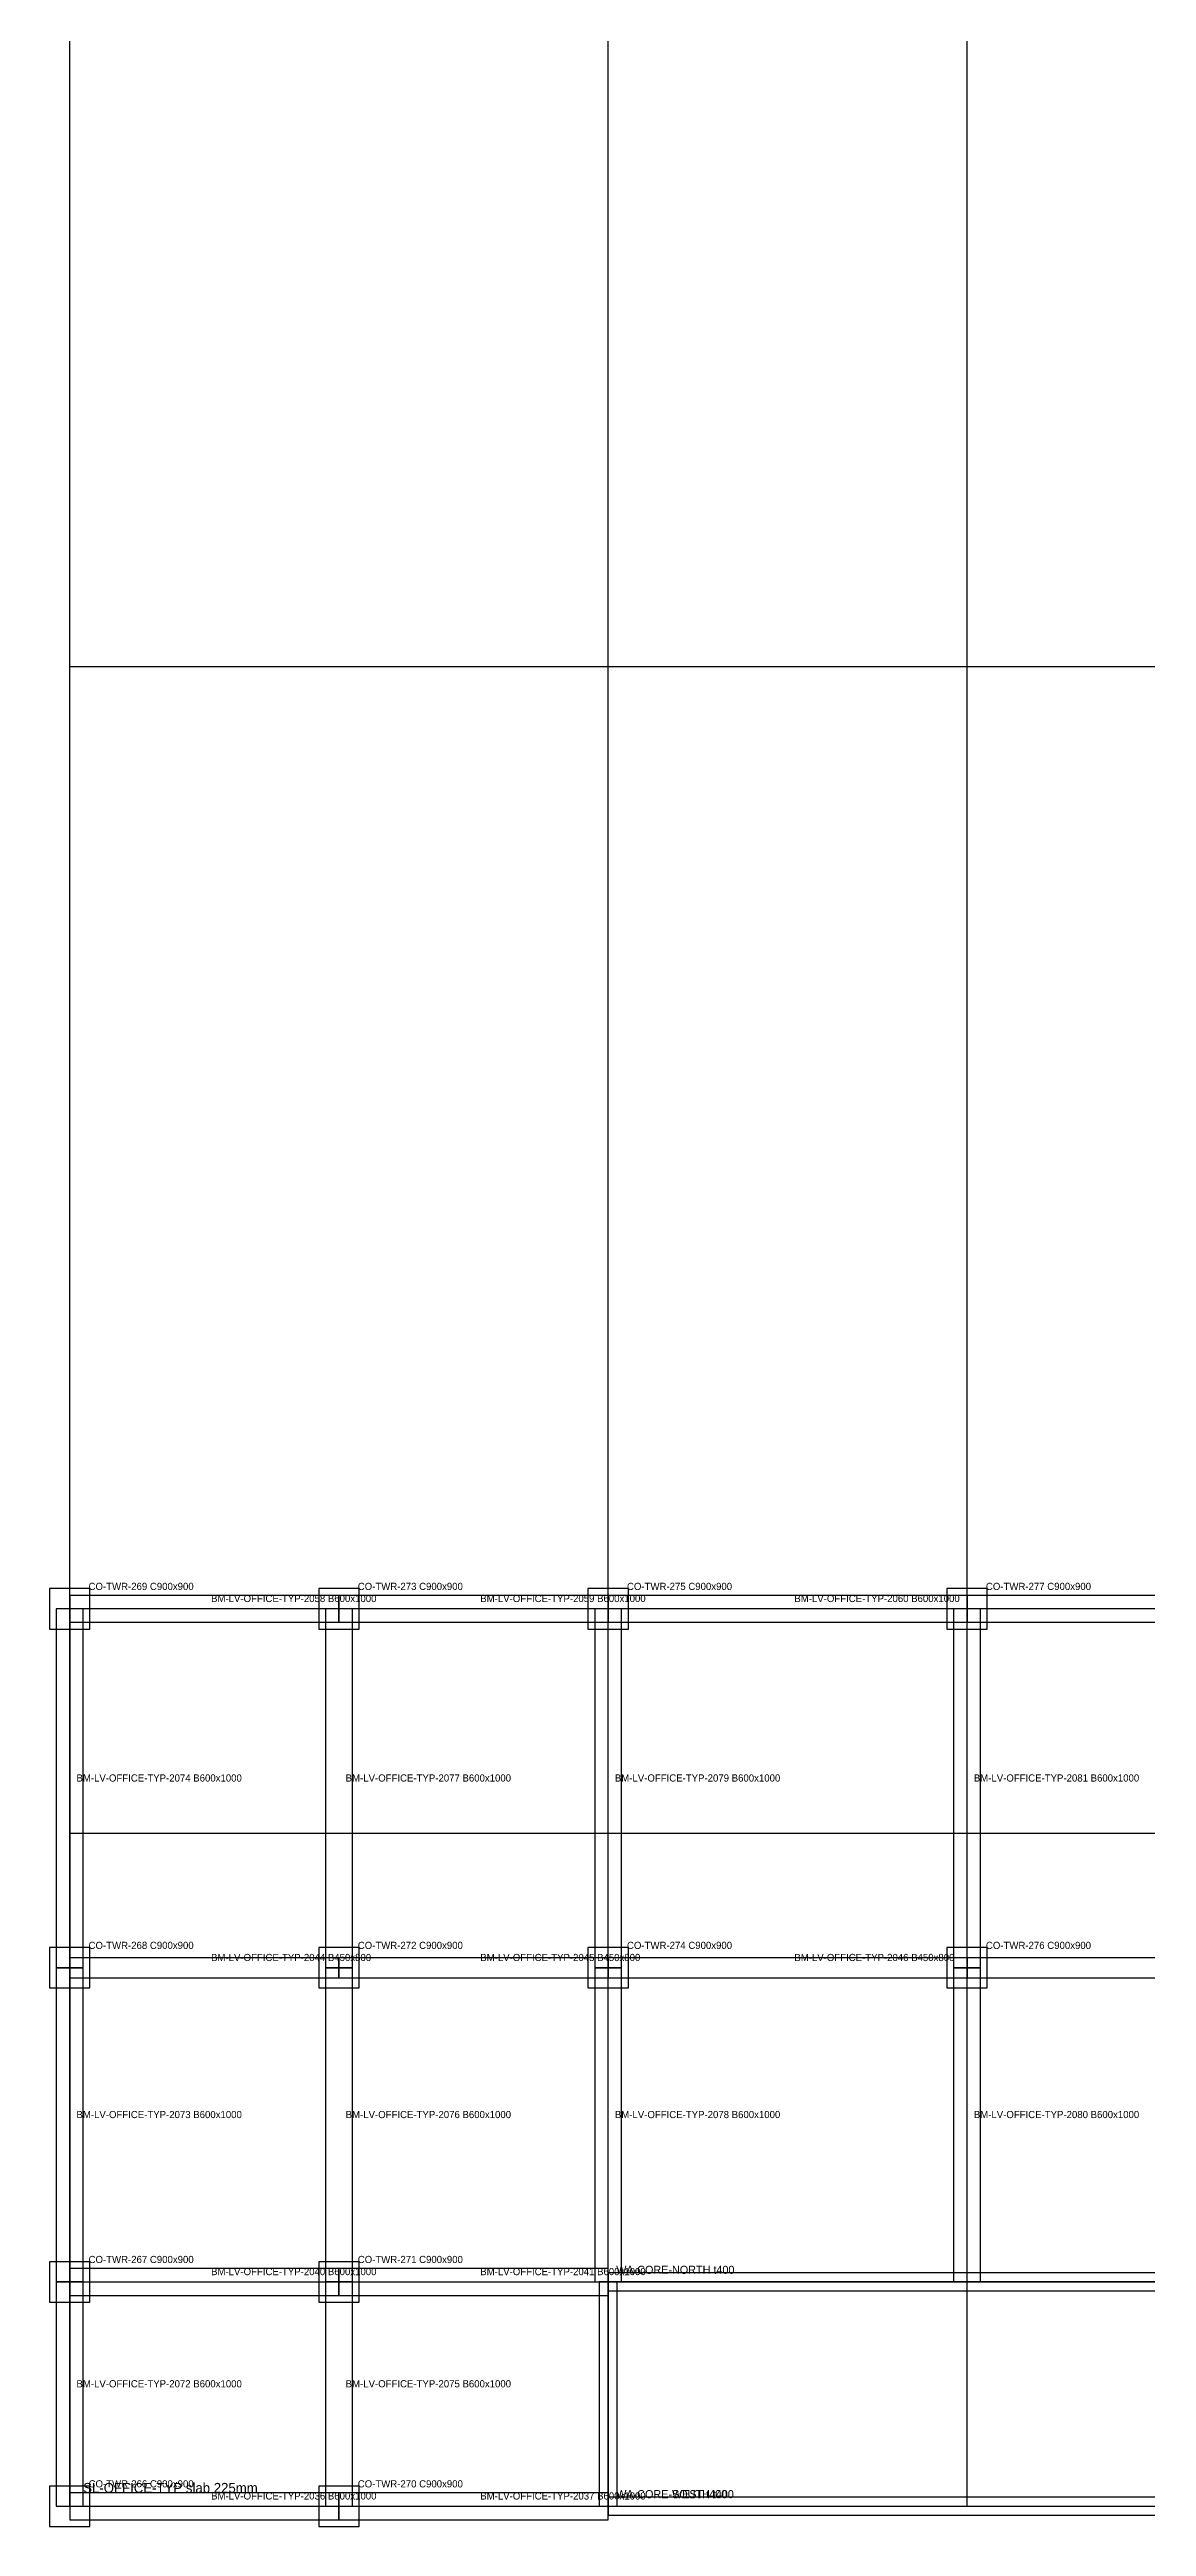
# Model space of a CAD drawing. Header units: millimetres. Extents: x -600 to 227101, y -254450 to 109948.
# Drawn here: x -450 to 23998, y -254450 to -199251 of the extents above; entities that cross this region are included whole.
import ezdxf

# ---------------------------------------------------------------- set-up
doc = ezdxf.new("R2010")
doc.units = ezdxf.units.MM
for name, color, linetype in [('LV-OFFICE-TYP_BEAM', 5, 'Continuous'), ('LV-OFFICE-TYP_BOUNDARY', 6, 'Continuous'), ('LV-OFFICE-TYP_COLUMN', 1, 'Continuous'), ('LV-OFFICE-TYP_CORE_ZONE', 30, 'Continuous'), ('LV-OFFICE-TYP_GRID', 8, 'Continuous'), ('LV-OFFICE-TYP_KEEP_OUT', 4, 'Continuous'), ('LV-OFFICE-TYP_SLAB', 7, 'Continuous'), ('LV-OFFICE-TYP_WALL', 3, 'Continuous'), ('TEXT', 7, 'Continuous')]:
    doc.layers.add(name, color=color, linetype=linetype)

msp = doc.modelspace()

# ---------------------------------------------------------------- linework, layer by layer
at = {"layer": 'LV-OFFICE-TYP_BEAM'}
for points in [[(-300, -242000), (300, -242000), (300, -234000), (-300, -234000), (-300, -242000)], [(0, -233700), (0, -234300), (6000, -234300), (6000, -233700), (0, -233700)], [(5700, -242000), (6300, -242000), (6300, -234000), (5700, -234000), (5700, -242000)], [(6000, -233700), (6000, -234300), (12000, -234300), (12000, -233700), (6000, -233700)], [(11700, -242000), (12300, -242000), (12300, -234000), (11700, -234000), (11700, -242000)], [(12000, -233700), (12000, -234300), (20000, -234300), (20000, -233700), (12000, -233700)], [(19700, -242000), (20300, -242000), (20300, -234000), (19700, -234000), (19700, -242000)], [(20000, -233700), (20000, -234300), (28000, -234300), (28000, -233700), (20000, -233700)], [(-300, -249000), (300, -249000), (300, -242000), (-300, -242000), (-300, -249000)], [(0, -241775), (0, -242225), (6000, -242225), (6000, -241775), (0, -241775)], [(5700, -249000), (6300, -249000), (6300, -242000), (5700, -242000), (5700, -249000)], [(6000, -241775), (6000, -242225), (12000, -242225), (12000, -241775), (6000, -241775)], [(11700, -249000), (12300, -249000), (12300, -242000), (11700, -242000), (11700, -249000)], [(12000, -241775), (12000, -242225), (20000, -242225), (20000, -241775), (12000, -241775)], [(19700, -249000), (20300, -249000), (20300, -242000), (19700, -242000), (19700, -249000)], [(20000, -241775), (20000, -242225), (28000, -242225), (28000, -241775), (20000, -241775)], [(0, -248700), (0, -249300), (6000, -249300), (6000, -248700), (0, -248700)], [(6000, -248700), (6000, -249300), (12000, -249300), (12000, -248700), (6000, -248700)], [(-300, -254000), (300, -254000), (300, -249000), (-300, -249000), (-300, -254000)], [(5700, -254000), (6300, -254000), (6300, -249000), (5700, -249000), (5700, -254000)], [(0, -253700), (0, -254300), (6000, -254300), (6000, -253700), (0, -253700)], [(6000, -253700), (6000, -254300), (12000, -254300), (12000, -253700), (6000, -253700)]]:
    msp.add_lwpolyline(points, close=True, dxfattribs=at)
at = {"layer": 'LV-OFFICE-TYP_BOUNDARY'}
msp.add_lwpolyline([(0, -254000), (104000, -254000), (104000, -234000), (0, -234000), (0, -254000)], close=True, dxfattribs=at)
at = {"layer": 'LV-OFFICE-TYP_COLUMN'}
for points in [[(-450, -234450), (450, -234450), (450, -233550), (-450, -233550), (-450, -234450)], [(5550, -234450), (6450, -234450), (6450, -233550), (5550, -233550), (5550, -234450)], [(11550, -234450), (12450, -234450), (12450, -233550), (11550, -233550), (11550, -234450)], [(19550, -234450), (20450, -234450), (20450, -233550), (19550, -233550), (19550, -234450)], [(-450, -242450), (450, -242450), (450, -241550), (-450, -241550), (-450, -242450)], [(5550, -242450), (6450, -242450), (6450, -241550), (5550, -241550), (5550, -242450)], [(11550, -242450), (12450, -242450), (12450, -241550), (11550, -241550), (11550, -242450)], [(19550, -242450), (20450, -242450), (20450, -241550), (19550, -241550), (19550, -242450)], [(-450, -249450), (450, -249450), (450, -248550), (-450, -248550), (-450, -249450)], [(5550, -249450), (6450, -249450), (6450, -248550), (5550, -248550), (5550, -249450)], [(-450, -254450), (450, -254450), (450, -253550), (-450, -253550), (-450, -254450)], [(5550, -254450), (6450, -254450), (6450, -253550), (5550, -253550), (5550, -254450)]]:
    msp.add_lwpolyline(points, close=True, dxfattribs=at)
at = {"layer": 'LV-OFFICE-TYP_CORE_ZONE'}
msp.add_lwpolyline([(12000, -254000), (92000, -254000), (92000, -249000), (12000, -249000), (12000, -254000)], close=True, dxfattribs=at)
at = {"layer": 'LV-OFFICE-TYP_GRID'}
for points in [[(0, -254000), (0, -152000)], [(12000, -254000), (12000, -152000)], [(20000, -254000), (20000, -152000)], [(0, -213000), (104000, -213000)], [(0, -239000), (104000, -239000)], [(0, -249000), (104000, -249000)], [(0, -254000), (104000, -254000)]]:
    msp.add_lwpolyline(points, dxfattribs=at)
at = {"layer": 'LV-OFFICE-TYP_KEEP_OUT'}
msp.add_lwpolyline([(0, -249000), (104000, -249000), (104000, -234000), (0, -234000), (0, -249000)], close=True, dxfattribs=at)
at = {"layer": 'LV-OFFICE-TYP_SLAB'}
msp.add_lwpolyline([(0, -254000), (104000, -254000), (104000, -234000), (0, -234000), (0, -254000)], close=True, dxfattribs=at)
at = {"layer": 'LV-OFFICE-TYP_WALL'}
for points in [[(12000, -248800), (12000, -249200), (92000, -249200), (92000, -248800), (12000, -248800)], [(11800, -254000), (12200, -254000), (12200, -249000), (11800, -249000), (11800, -254000)], [(12000, -253800), (12000, -254200), (92000, -254200), (92000, -253800), (12000, -253800)]]:
    msp.add_lwpolyline(points, close=True, dxfattribs=at)

# ---------------------------------------------------------------- texts
at = {"layer": 'TEXT'}
for s, height, p in [('CO-TWR-269 C900x900', 160, (420, -233580)), ('CO-TWR-273 C900x900', 160, (6420, -233580)), ('CO-TWR-275 C900x900', 160, (12420, -233580)), ('CO-TWR-277 C900x900', 160, (20420, -233580)), ('BM-LV-OFFICE-TYP-2058 B600x1000', 160, (3150, -233850)), ('BM-LV-OFFICE-TYP-2059 B600x1000', 160, (9150, -233850)), ('BM-LV-OFFICE-TYP-2060 B600x1000', 160, (16150, -233850)), ('BM-LV-OFFICE-TYP-2074 B600x1000', 160, (150, -237850)), ('BM-LV-OFFICE-TYP-2077 B600x1000', 160, (6150, -237850)), ('BM-LV-OFFICE-TYP-2079 B600x1000', 160, (12150, -237850)), ('BM-LV-OFFICE-TYP-2081 B600x1000', 160, (20150, -237850)), ('CO-TWR-268 C900x900', 160, (420, -241580)), ('BM-LV-OFFICE-TYP-2044 B450x800', 160, (3150, -241850)), ('CO-TWR-272 C900x900', 160, (6420, -241580)), ('BM-LV-OFFICE-TYP-2045 B450x800', 160, (9150, -241850)), ('CO-TWR-274 C900x900', 160, (12420, -241580)), ('BM-LV-OFFICE-TYP-2046 B450x800', 160, (16150, -241850)), ('CO-TWR-276 C900x900', 160, (20420, -241580)), ('BM-LV-OFFICE-TYP-2073 B600x1000', 160, (150, -245350)), ('BM-LV-OFFICE-TYP-2076 B600x1000', 160, (6150, -245350)), ('BM-LV-OFFICE-TYP-2078 B600x1000', 160, (12150, -245350)), ('BM-LV-OFFICE-TYP-2080 B600x1000', 160, (20150, -245350)), ('CO-TWR-267 C900x900', 160, (420, -248580)), ('BM-LV-OFFICE-TYP-2040 B600x1000', 160, (3150, -248850)), ('CO-TWR-271 C900x900', 160, (6420, -248580)), ('BM-LV-OFFICE-TYP-2041 B600x1000', 160, (9150, -248850)), ('WA-CORE-NORTH t400', 180, (12180, -248820)), ('BM-LV-OFFICE-TYP-2072 B600x1000', 160, (150, -251350)), ('BM-LV-OFFICE-TYP-2075 B600x1000', 160, (6150, -251350)), ('SL-OFFICE-TYP slab 225mm', 220, (300, -253700)), ('CO-TWR-266 C900x900', 160, (420, -253580)), ('BM-LV-OFFICE-TYP-2036 B600x1000', 160, (3150, -253850)), ('CO-TWR-270 C900x900', 160, (6420, -253580)), ('BM-LV-OFFICE-TYP-2037 B600x1000', 160, (9150, -253850)), ('WA-CORE-SOUTH t400', 180, (12180, -253820)), ('WA-CORE-WEST t400', 180, (12180, -253820))]:
    msp.add_text(s, height=height, dxfattribs=at).set_placement(p)

doc.saveas('drawing.dxf')
